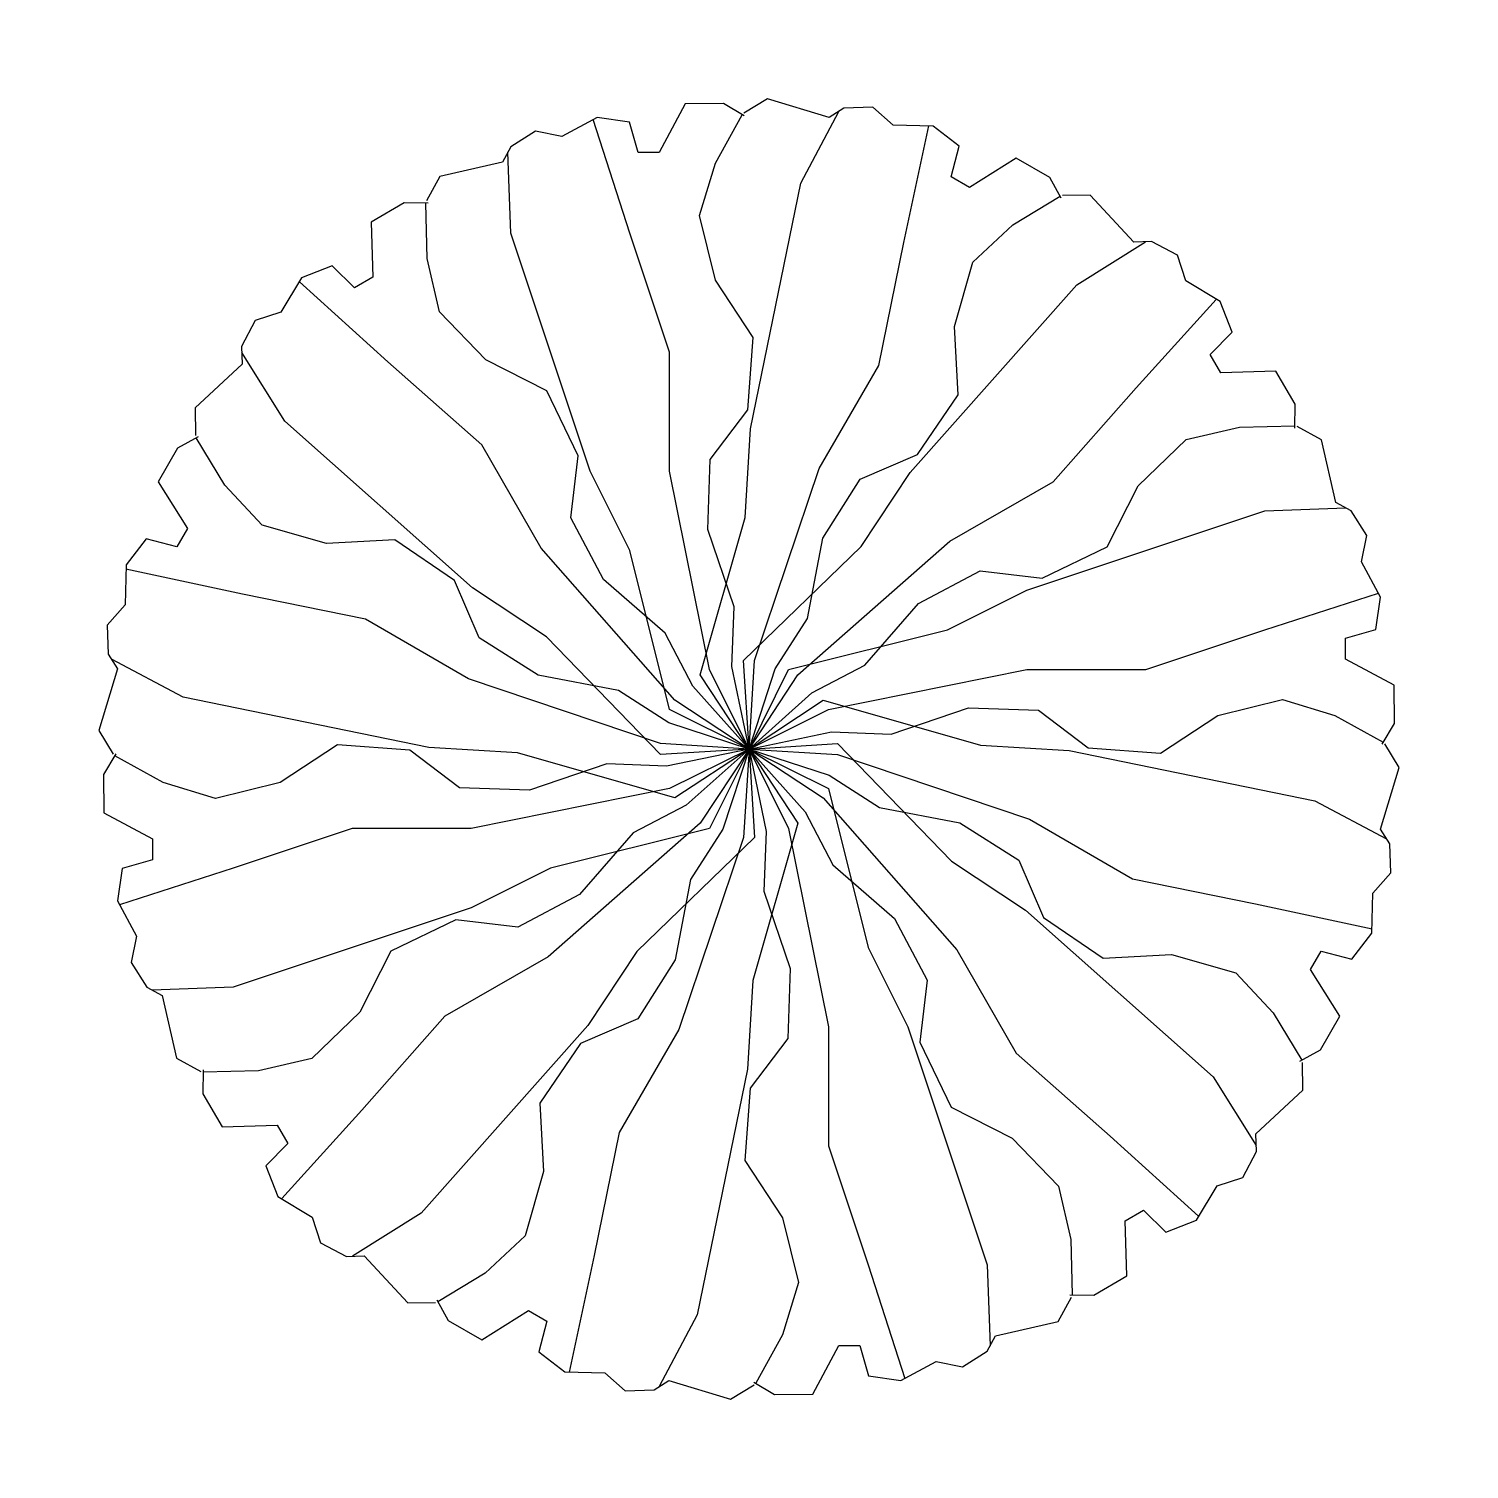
# Model space of a CAD drawing. Extents: x -6.8 to 6.8, y -6.8 to 6.8.
import ezdxf

# ---------------------------------------------------------------- set-up
doc = ezdxf.new("R2010")
doc.units = 0
doc.layers.get('0').update_dxf_attribs({"color": 104, "linetype": 'CONTINUOUS'})

# ---------------------------------------------------------------- blocks, each defined once
blk = doc.blocks.new('BRANCHP', base_point=(0.5, 0.5))
at = {"color": 0}
for p, q in [((0.9506, 0.7433), (0.9315, 0.7539)), ((0.962, 0.694), (0.9506, 0.7433)), ((0.9742, 0.6875), (0.962, 0.694)), ((0.7188, 0.625), (0.9062, 0.6875)), ((0.9062, 0.6875), (0.97, 0.6898)), ((0.9865, 0.6682), (0.9742, 0.6875)), ((0.9821, 0.6473), (0.9865, 0.6682)), ((0.9973, 0.6196), (0.9821, 0.6473)), ((0.6562, 0.5938), (0.7188, 0.625)), ((0.9062, 0.5938), (0.9956, 0.6226)), ((0.9936, 0.594), (0.9973, 0.6196)), ((0.5312, 0.5625), (0.6562, 0.5938)), ((0.8125, 0.5625), (0.9062, 0.5938)), ((0.9697, 0.5873), (0.9936, 0.594)), ((0.9697, 0.5708), (0.9697, 0.5873)), ((1.008, 0.5503), (0.9697, 0.5708)), ((0.5, 0.5), (0.5312, 0.5625)), ((0.5625, 0.5312), (0.7188, 0.5625)), ((0.7188, 0.5625), (0.8125, 0.5625)), ((1.0081, 0.52), (1.008, 0.5503)), ((0.869, 0.5263), (0.92, 0.5389)), ((0.92, 0.5389), (0.9612, 0.5263)), ((0.5, 0.5), (0.5625, 0.5312)), ((0.612, 0.5116), (0.6728, 0.5325)), ((0.6728, 0.5325), (0.7278, 0.5305)), ((0.7278, 0.5305), (0.767, 0.501)), ((0.8239, 0.4968), (0.869, 0.5263)), ((0.9612, 0.5263), (0.9994, 0.5054)), ((0.5, 0.5), (0.565, 0.5136)), ((0.565, 0.5136), (0.612, 0.5116)), ((0.9985, 0.5039), (1.0081, 0.52)), ((0.767, 0.501), (0.8239, 0.4968))]:
    blk.add_line(p, q, dxfattribs=at)

msp = doc.modelspace()

# ---------------------------------------------------------------- block references
at = {"color": 0, "xscale": 12, "yscale": 12, "zscale": 12}
for rotation in [59.99999999999999, 90, 30, 120, 150, 330.0000000000001, 300, 180, 210, 240, 270]:
    msp.add_blockref('BRANCHP', (0, 0), dxfattribs=dict(at, rotation=rotation))
msp.add_blockref('BRANCHP', (0, 0), dxfattribs=at)

doc.saveas('drawing.dxf')
